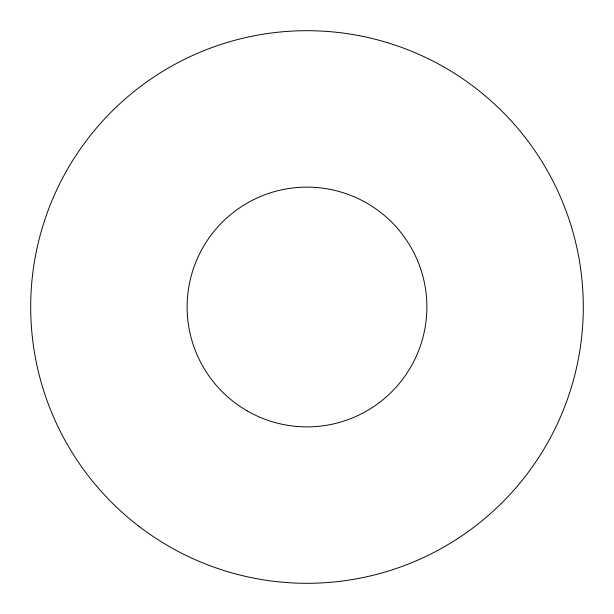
<?xml version="1.0" encoding="UTF-8"?>
<svg xmlns="http://www.w3.org/2000/svg" width="614" height="614" viewBox="0 0 614 614"><rect width="100%" height="100%" fill="white"/><g stroke="black" fill="none" stroke-linecap="round" stroke-linejoin="round"><path stroke-width="0.92" d="M138.802 526.206A276.3 276.3 0 0 0 580.936 343.065A276.3 276.3 0 0 0 201.262 51.73A276.3 276.3 0 0 0 138.802 526.206M247.058 410.812A119.876 119.876 0 0 0 426.876 307A119.876 119.876 0 0 0 247.058 203.188A119.876 119.876 0 0 0 247.058 410.812"/></g></svg>
